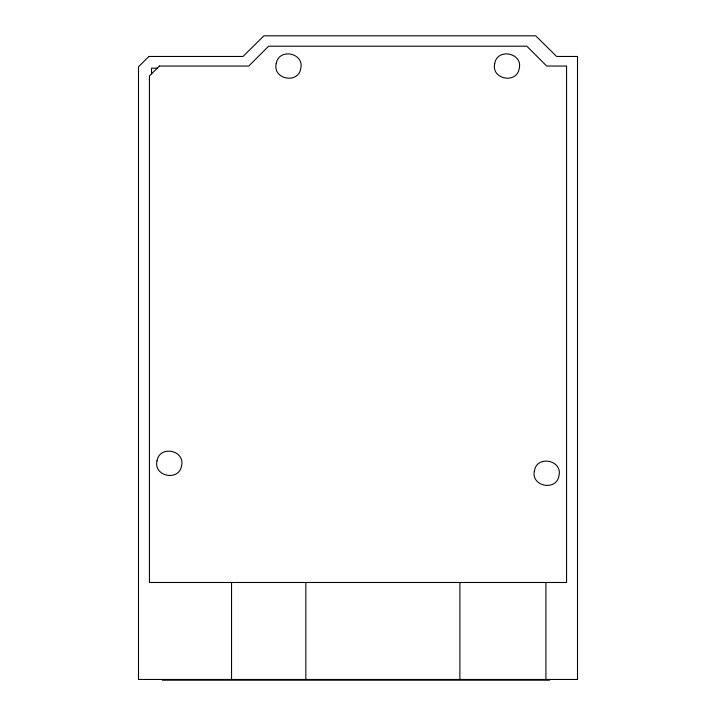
<?xml version="1.0" encoding="UTF-8"?>
<svg xmlns="http://www.w3.org/2000/svg" width="716" height="716" viewBox="0 0 716 716"><rect width="100%" height="100%" fill="white"/><g stroke="black" fill="none" stroke-linecap="round" stroke-linejoin="round"><path stroke-width="1.07" d="M157.26 68.163L151.55 68.163L151.55 73.873M162.344 680.2L549.512 680.2M545.914 582.493L545.914 679.466M459.896 582.493L459.896 679.466M305.839 582.493L305.839 679.466M231.545 582.493L231.545 679.466M276.206 63.608C272.393 79.27 298.277 84.416 300.747 68.494C304.56 52.832 278.676 47.686 276.206 63.608M494.702 63.608C490.89 79.27 516.773 84.416 519.243 68.494C523.056 52.832 497.173 47.686 494.702 63.608M534.431 470.806C530.619 486.468 556.502 491.615 558.972 475.692C562.785 460.03 536.902 454.884 534.431 470.806M157.028 460.871C153.215 476.534 179.098 481.68 181.569 465.758C185.381 450.096 159.498 444.949 157.028 460.871M159.364 66.051L149.438 75.986L149.438 582.493L566.562 582.493L566.562 66.051L546.702 66.051L526.842 46.191L268.616 46.191L248.756 66.051L159.364 66.051M148.937 56.457L138.492 66.776L138.492 679.466L577.508 679.466L577.508 56.457L556.609 56.457L535.702 35.8L263.927 35.8L243.019 56.457L148.937 56.457"/></g></svg>
